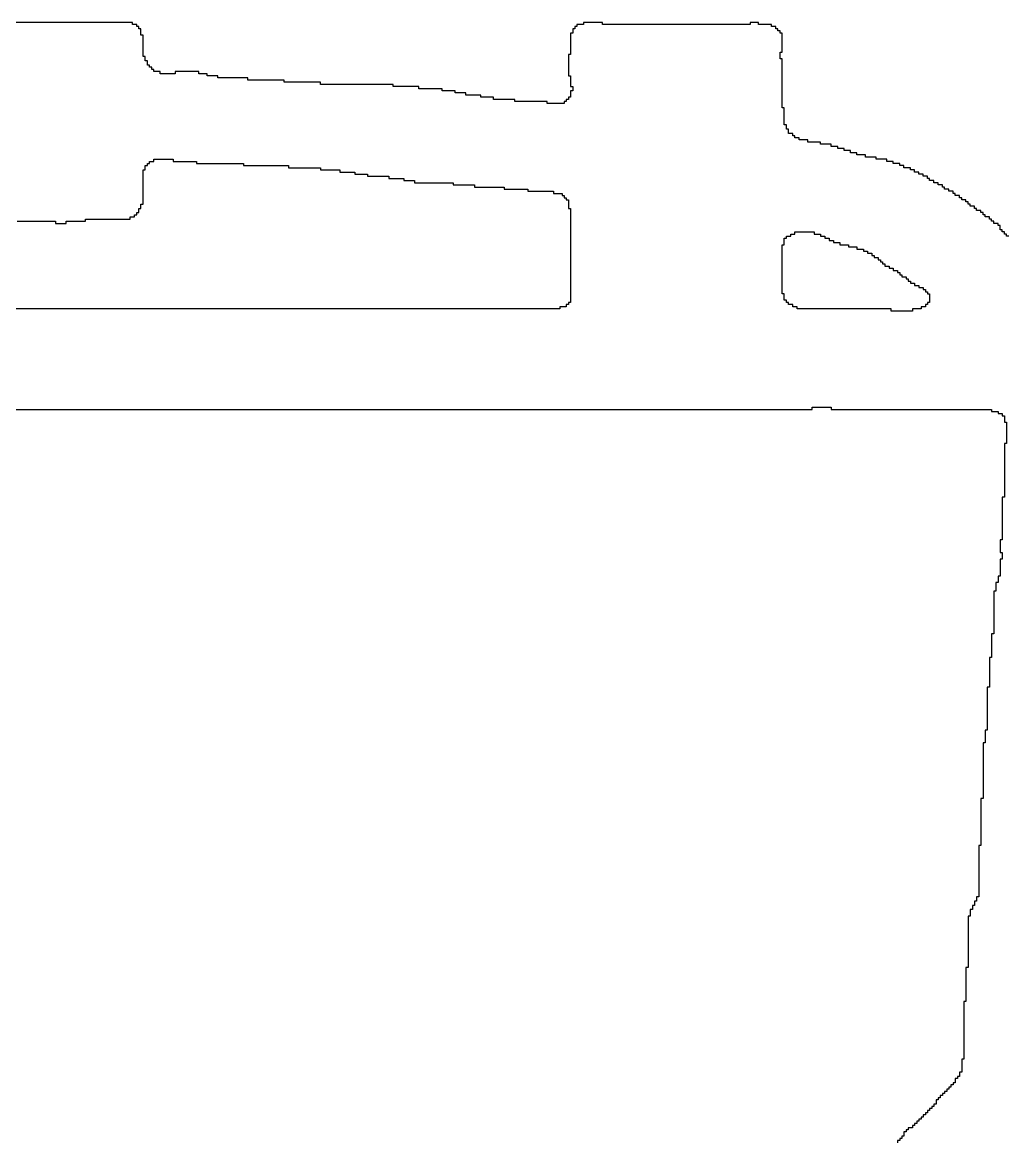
# Model space of a CAD drawing. Header units: millimetres. Extents: x 9.6 to 105, y 7.6 to 66.9.
# Drawn here: x 88.574 to 89.204, y 23.505 to 24.221 of the extents above; entities that cross this region are included whole.
import ezdxf

# ---------------------------------------------------------------- set-up
doc = ezdxf.new("R2010")
doc.units = ezdxf.units.MM
doc.layers.add('BottomOverlay', color=54, linetype='Continuous')

msp = doc.modelspace()

# ---------------------------------------------------------------- linework, layer by layer
at = {"layer": 'BottomOverlay'}
for p, q in [((88.64446, 24.22075), (88.19471, 24.22075)), ((88.64446, 24.21939), (88.64446, 24.22075)), ((88.64719, 24.21939), (88.64446, 24.21939)), ((88.64719, 24.21802), (88.64719, 24.21939)), ((88.64856, 24.21802), (88.64719, 24.21802)), ((88.64856, 24.21665), (88.64856, 24.21802)), ((88.92879, 24.21802), (88.92743, 24.21802)), ((88.92743, 24.21802), (88.92743, 24.21665)), ((88.9329, 24.21939), (88.92879, 24.21939)), ((88.92879, 24.21939), (88.92879, 24.21802)), ((88.9452, 24.22075), (88.9329, 24.22075)), ((88.9329, 24.22075), (88.9329, 24.21939)), ((88.9452, 24.21939), (88.9452, 24.22075)), ((89.03952, 24.21939), (88.9452, 24.21939)), ((89.04499, 24.22075), (89.03952, 24.22075)), ((89.03952, 24.22075), (89.03952, 24.21939)), ((89.04499, 24.21939), (89.04499, 24.22075)), ((89.05319, 24.21939), (89.04499, 24.21939)), ((89.05319, 24.21802), (89.05319, 24.21939)), ((89.05593, 24.21802), (89.05319, 24.21802)), ((89.05593, 24.21665), (89.05593, 24.21802)), ((88.64992, 24.21665), (88.64856, 24.21665)), ((88.64992, 24.21528), (88.64992, 24.21665)), ((88.64992, 24.21392), (88.64992, 24.21528)), ((88.64992, 24.21255), (88.64992, 24.21392)), ((88.65129, 24.21255), (88.64992, 24.21255)), ((88.65129, 24.21118), (88.65129, 24.21255)), ((88.65129, 24.20981), (88.65129, 24.21118)), ((88.92606, 24.21392), (88.92469, 24.21392)), ((88.92469, 24.21392), (88.92469, 24.21255)), ((88.92469, 24.21255), (88.92469, 24.21118)), ((88.92469, 24.21118), (88.92469, 24.20981)), ((88.92743, 24.21665), (88.92606, 24.21665)), ((88.92606, 24.21665), (88.92606, 24.21528)), ((88.92606, 24.21528), (88.92606, 24.21392)), ((89.05729, 24.21665), (89.05593, 24.21665)), ((89.05729, 24.21528), (89.05729, 24.21665)), ((89.05866, 24.21528), (89.05729, 24.21528)), ((89.05866, 24.21392), (89.05866, 24.21528)), ((89.06003, 24.21392), (89.05866, 24.21392)), ((89.06003, 24.21255), (89.06003, 24.21392)), ((89.06003, 24.21118), (89.06003, 24.21255)), ((89.06003, 24.20981), (89.06003, 24.21118)), ((88.65129, 24.20845), (88.65129, 24.20981)), ((88.65129, 24.20708), (88.65129, 24.20845)), ((88.65129, 24.20571), (88.65129, 24.20708)), ((88.65129, 24.20435), (88.65129, 24.20571)), ((88.65129, 24.20298), (88.65129, 24.20435)), ((88.65129, 24.20161), (88.65129, 24.20298)), ((88.92469, 24.20981), (88.92469, 24.20845)), ((88.92469, 24.20845), (88.92469, 24.20708)), ((88.92469, 24.20708), (88.92469, 24.20571)), ((88.92469, 24.20571), (88.92469, 24.20435)), ((88.92469, 24.20435), (88.92469, 24.20298)), ((88.92469, 24.20298), (88.92469, 24.20161)), ((89.06003, 24.20845), (89.06003, 24.20981)), ((89.06003, 24.20708), (89.06003, 24.20845)), ((89.06003, 24.20571), (89.06003, 24.20708)), ((89.06003, 24.20435), (89.06003, 24.20571)), ((89.06003, 24.20298), (89.06003, 24.20435)), ((89.06003, 24.20161), (89.06003, 24.20298)), ((88.65129, 24.20025), (88.65129, 24.20161)), ((88.65129, 24.19888), (88.65129, 24.20025)), ((88.65266, 24.19888), (88.65129, 24.19888)), ((88.65266, 24.19751), (88.65266, 24.19888)), ((88.65266, 24.19615), (88.65266, 24.19751)), ((88.65402, 24.19615), (88.65266, 24.19615)), ((88.65402, 24.19478), (88.65402, 24.19615)), ((88.92469, 24.20025), (88.92333, 24.20025)), ((88.92333, 24.20025), (88.92333, 24.19888)), ((88.92333, 24.19888), (88.92333, 24.19751)), ((88.92333, 24.19751), (88.92333, 24.19615)), ((88.92333, 24.19615), (88.92333, 24.19478)), ((88.92469, 24.20161), (88.92469, 24.20025)), ((89.05866, 24.20025), (89.05866, 24.20161)), ((89.05866, 24.20161), (89.06003, 24.20161)), ((89.05866, 24.19888), (89.05866, 24.20025)), ((89.05866, 24.19751), (89.05866, 24.19888)), ((89.06003, 24.19751), (89.05866, 24.19751)), ((89.06003, 24.19615), (89.06003, 24.19751)), ((89.06003, 24.19478), (89.06003, 24.19615)), ((88.65402, 24.19341), (88.65402, 24.19478)), ((88.65539, 24.19341), (88.65402, 24.19341)), ((88.65539, 24.19204), (88.65539, 24.19341)), ((88.65676, 24.19204), (88.65539, 24.19204)), ((88.65676, 24.19068), (88.65676, 24.19204)), ((88.65813, 24.19068), (88.65676, 24.19068)), ((88.65813, 24.18931), (88.65813, 24.19068)), ((88.66223, 24.18931), (88.65813, 24.18931)), ((88.66223, 24.18794), (88.66223, 24.18931)), ((88.68683, 24.18931), (88.6718, 24.18931)), ((88.6718, 24.18931), (88.6718, 24.18794)), ((88.68683, 24.18794), (88.68683, 24.18931)), ((88.92333, 24.19478), (88.92333, 24.19341)), ((88.92333, 24.19341), (88.92333, 24.19204)), ((88.92333, 24.19204), (88.92333, 24.19068)), ((88.92333, 24.19068), (88.92333, 24.18931)), ((88.92333, 24.18931), (88.92333, 24.18794)), ((89.06003, 24.19341), (89.06003, 24.19478)), ((89.06003, 24.19204), (89.06003, 24.19341)), ((89.06003, 24.19068), (89.06003, 24.19204)), ((89.06003, 24.18931), (89.06003, 24.19068)), ((89.06003, 24.18794), (89.06003, 24.18931)), ((88.6718, 24.18794), (88.66223, 24.18794)), ((88.6923, 24.18794), (88.68683, 24.18794)), ((88.6923, 24.18658), (88.6923, 24.18794)), ((88.69914, 24.18658), (88.6923, 24.18658)), ((88.69914, 24.18521), (88.69914, 24.18658)), ((88.71827, 24.18521), (88.69914, 24.18521)), ((88.71827, 24.18384), (88.71827, 24.18521)), ((88.74151, 24.18384), (88.71827, 24.18384)), ((88.74151, 24.18248), (88.74151, 24.18384)), ((88.76475, 24.18248), (88.74151, 24.18248)), ((88.76475, 24.18111), (88.76475, 24.18248)), ((88.92333, 24.18794), (88.92333, 24.18658)), ((88.92333, 24.18658), (88.92469, 24.18658)), ((88.92469, 24.18658), (88.92469, 24.18521)), ((88.92469, 24.18521), (88.92469, 24.18384)), ((88.92469, 24.18384), (88.92469, 24.18248)), ((88.92469, 24.18248), (88.92469, 24.18111)), ((89.06003, 24.18658), (89.06003, 24.18794)), ((89.06003, 24.18521), (89.06003, 24.18658)), ((89.06003, 24.18384), (89.06003, 24.18521)), ((89.06003, 24.18248), (89.06003, 24.18384)), ((89.06003, 24.18111), (89.06003, 24.18248)), ((88.81123, 24.18111), (88.76475, 24.18111)), ((88.81123, 24.17974), (88.81123, 24.18111)), ((88.82764, 24.17974), (88.81123, 24.17974)), ((88.82764, 24.17837), (88.82764, 24.17974)), ((88.84267, 24.17837), (88.82764, 24.17837)), ((88.84267, 24.17701), (88.84267, 24.17837)), ((88.85087, 24.17701), (88.84267, 24.17701)), ((88.85087, 24.17564), (88.85087, 24.17701)), ((88.85771, 24.17564), (88.85087, 24.17564)), ((88.85771, 24.17427), (88.85771, 24.17564)), ((88.86728, 24.17427), (88.85771, 24.17427)), ((88.86728, 24.17291), (88.86728, 24.17427)), ((88.92469, 24.18111), (88.92469, 24.17974)), ((88.92469, 24.17974), (88.92606, 24.17974)), ((88.92606, 24.17701), (88.92469, 24.17701)), ((88.92469, 24.17701), (88.92469, 24.17564)), ((88.92469, 24.17564), (88.92469, 24.17427)), ((88.92469, 24.17427), (88.92469, 24.17291)), ((88.92606, 24.17974), (88.92606, 24.17837)), ((88.92606, 24.17837), (88.92606, 24.17701)), ((89.06003, 24.17974), (89.06003, 24.18111)), ((89.06003, 24.17837), (89.06003, 24.17974)), ((89.06003, 24.17701), (89.06003, 24.17837)), ((89.06003, 24.17564), (89.06003, 24.17701)), ((89.06003, 24.17427), (89.06003, 24.17564)), ((89.06003, 24.17291), (89.06003, 24.17427)), ((88.87548, 24.17291), (88.86728, 24.17291)), ((88.87548, 24.17154), (88.87548, 24.17291)), ((88.88915, 24.17154), (88.87548, 24.17154)), ((88.88915, 24.17017), (88.88915, 24.17154)), ((88.90966, 24.17017), (88.88915, 24.17017)), ((88.90966, 24.16881), (88.90966, 24.17017)), ((88.92059, 24.16881), (88.90966, 24.16881)), ((88.92196, 24.17017), (88.92059, 24.17017)), ((88.92059, 24.17017), (88.92059, 24.16881)), ((88.92333, 24.17154), (88.92196, 24.17154)), ((88.92196, 24.17154), (88.92196, 24.17017)), ((88.92469, 24.17291), (88.92333, 24.17291)), ((88.92333, 24.17291), (88.92333, 24.17154)), ((89.06003, 24.17154), (89.06003, 24.17291)), ((89.06003, 24.17017), (89.06003, 24.17154)), ((89.06003, 24.16881), (89.06003, 24.17017)), ((89.06003, 24.16744), (89.06003, 24.16881)), ((89.06003, 24.16607), (89.06003, 24.16744)), ((89.06139, 24.16607), (89.06003, 24.16607)), ((89.06139, 24.1647), (89.06139, 24.16607)), ((89.06139, 24.16334), (89.06139, 24.1647)), ((89.06139, 24.16197), (89.06139, 24.16334)), ((89.06139, 24.1606), (89.06139, 24.16197)), ((89.06139, 24.15924), (89.06139, 24.1606)), ((89.06139, 24.15787), (89.06139, 24.15924)), ((89.06139, 24.1565), (89.06139, 24.15787)), ((89.06139, 24.15514), (89.06139, 24.1565)), ((89.06276, 24.15514), (89.06139, 24.15514)), ((89.06276, 24.15377), (89.06276, 24.15514)), ((89.06276, 24.1524), (89.06276, 24.15377)), ((89.06413, 24.1524), (89.06276, 24.1524)), ((89.06413, 24.15103), (89.06413, 24.1524)), ((89.06413, 24.14967), (89.06413, 24.15103)), ((89.06686, 24.14967), (89.06413, 24.14967)), ((89.06686, 24.1483), (89.06686, 24.14967)), ((89.06823, 24.1483), (89.06686, 24.1483)), ((89.06823, 24.14693), (89.06823, 24.1483)), ((89.07096, 24.14693), (89.06823, 24.14693)), ((89.07096, 24.14557), (89.07096, 24.14693)), ((89.07643, 24.14557), (89.07096, 24.14557)), ((89.07643, 24.1442), (89.07643, 24.14557)), ((89.08464, 24.1442), (89.07643, 24.1442)), ((89.08464, 24.14283), (89.08464, 24.1442)), ((89.09147, 24.14283), (89.08464, 24.14283)), ((89.09147, 24.14147), (89.09147, 24.14283)), ((89.09557, 24.14147), (89.09147, 24.14147)), ((89.09557, 24.1401), (89.09557, 24.14147)), ((89.09967, 24.1401), (89.09557, 24.1401)), ((89.09967, 24.13873), (89.09967, 24.1401)), ((89.10377, 24.13873), (89.09967, 24.13873)), ((89.10377, 24.13736), (89.10377, 24.13873)), ((88.65539, 24.13053), (88.65539, 24.13189)), ((88.65539, 24.13189), (88.65813, 24.13189)), ((88.65813, 24.13189), (88.65813, 24.13326)), ((88.65813, 24.13326), (88.67043, 24.13326)), ((88.67043, 24.13326), (88.67043, 24.13189)), ((88.67043, 24.13189), (88.68547, 24.13189)), ((88.68547, 24.13189), (88.68547, 24.13053)), ((89.10787, 24.13736), (89.10377, 24.13736)), ((89.10787, 24.136), (89.10787, 24.13736)), ((89.11334, 24.136), (89.10787, 24.136)), ((89.11334, 24.13463), (89.11334, 24.136)), ((89.12018, 24.13463), (89.11334, 24.13463)), ((89.12018, 24.13326), (89.12018, 24.13463)), ((89.12701, 24.13326), (89.12018, 24.13326)), ((89.12701, 24.13189), (89.12701, 24.13326)), ((89.13111, 24.13189), (89.12701, 24.13189)), ((89.13111, 24.13053), (89.13111, 24.13189)), ((88.65129, 24.12506), (88.65129, 24.12643)), ((88.65129, 24.12643), (88.65266, 24.12643)), ((88.65129, 24.12369), (88.65129, 24.12506)), ((88.65266, 24.1278), (88.65266, 24.12916)), ((88.65266, 24.12916), (88.65402, 24.12916)), ((88.65266, 24.12643), (88.65266, 24.1278)), ((88.65402, 24.12916), (88.65402, 24.13053)), ((88.65402, 24.13053), (88.65539, 24.13053)), ((88.68547, 24.13053), (88.71554, 24.13053)), ((88.71554, 24.13053), (88.71554, 24.12916)), ((88.71554, 24.12916), (88.74425, 24.12916)), ((88.74425, 24.12916), (88.74425, 24.1278)), ((88.74425, 24.1278), (88.76475, 24.1278)), ((88.76475, 24.1278), (88.76475, 24.12643)), ((88.76475, 24.12643), (88.77706, 24.12643)), ((88.77706, 24.12643), (88.77706, 24.12506)), ((88.77706, 24.12506), (88.78662, 24.12506)), ((88.78662, 24.12506), (88.78662, 24.12369)), ((89.13521, 24.13053), (89.13111, 24.13053)), ((89.13521, 24.12916), (89.13521, 24.13053)), ((89.13795, 24.12916), (89.13521, 24.12916)), ((89.13795, 24.1278), (89.13795, 24.12916)), ((89.14205, 24.1278), (89.13795, 24.1278)), ((89.14205, 24.12643), (89.14205, 24.1278)), ((89.14478, 24.12643), (89.14205, 24.12643)), ((89.14478, 24.12506), (89.14478, 24.12643)), ((89.14752, 24.12506), (89.14478, 24.12506)), ((89.14752, 24.12369), (89.14752, 24.12506)), ((88.65129, 24.12233), (88.65129, 24.12369)), ((88.65129, 24.12096), (88.65129, 24.12233)), ((88.65129, 24.11959), (88.65129, 24.12096)), ((88.65129, 24.11822), (88.65129, 24.11959)), ((88.65129, 24.11686), (88.65129, 24.11822)), ((88.65129, 24.11549), (88.65129, 24.11686)), ((88.78662, 24.12369), (88.79483, 24.12369)), ((88.79483, 24.12369), (88.79483, 24.12233)), ((88.79483, 24.12233), (88.8085, 24.12233)), ((88.8085, 24.12233), (88.8085, 24.12096)), ((88.8085, 24.12096), (88.81807, 24.12096)), ((88.81807, 24.12096), (88.81807, 24.11959)), ((88.81807, 24.11959), (88.8249, 24.11959)), ((88.8249, 24.11959), (88.8249, 24.11822)), ((88.8249, 24.11822), (88.84951, 24.11822)), ((88.84951, 24.11822), (88.84951, 24.11686)), ((88.84951, 24.11686), (88.86318, 24.11686)), ((88.86318, 24.11686), (88.86318, 24.11549)), ((89.15025, 24.12369), (89.14752, 24.12369)), ((89.15025, 24.12233), (89.15025, 24.12369)), ((89.15298, 24.12233), (89.15025, 24.12233)), ((89.15298, 24.12096), (89.15298, 24.12233)), ((89.15435, 24.12096), (89.15298, 24.12096)), ((89.15435, 24.11959), (89.15435, 24.12096)), ((89.15709, 24.11959), (89.15435, 24.11959)), ((89.15709, 24.11822), (89.15709, 24.11959)), ((89.15982, 24.11822), (89.15709, 24.11822)), ((89.15982, 24.11686), (89.15982, 24.11822)), ((89.16255, 24.11686), (89.15982, 24.11686)), ((89.16255, 24.11549), (89.16255, 24.11686)), ((88.65129, 24.11413), (88.65129, 24.11549)), ((88.65129, 24.11276), (88.65129, 24.11413)), ((88.65129, 24.11139), (88.65129, 24.11276)), ((88.65129, 24.11002), (88.65129, 24.11139)), ((88.65129, 24.10866), (88.65129, 24.11002)), ((88.86318, 24.11549), (88.88232, 24.11549)), ((88.88232, 24.11549), (88.88232, 24.11413)), ((88.88232, 24.11413), (88.89735, 24.11413)), ((88.89735, 24.11413), (88.89735, 24.11276)), ((88.89735, 24.11276), (88.91376, 24.11276)), ((88.91376, 24.11276), (88.91376, 24.11139)), ((88.91376, 24.11139), (88.91923, 24.11139)), ((88.91923, 24.11139), (88.91923, 24.11002)), ((88.91923, 24.11002), (88.92059, 24.11002)), ((88.92059, 24.11002), (88.92059, 24.10866)), ((89.16392, 24.11549), (89.16255, 24.11549)), ((89.16392, 24.11413), (89.16392, 24.11549)), ((89.16665, 24.11413), (89.16392, 24.11413)), ((89.16665, 24.11276), (89.16665, 24.11413)), ((89.16939, 24.11276), (89.16665, 24.11276)), ((89.16939, 24.11139), (89.16939, 24.11276)), ((89.17076, 24.11139), (89.16939, 24.11139)), ((89.17076, 24.11002), (89.17076, 24.11139)), ((89.17349, 24.11002), (89.17076, 24.11002)), ((89.17349, 24.10866), (89.17349, 24.11002)), ((88.64992, 24.10319), (88.64992, 24.10455)), ((88.64992, 24.10455), (88.65129, 24.10455)), ((88.64992, 24.10182), (88.64992, 24.10319)), ((88.65129, 24.10729), (88.65129, 24.10866)), ((88.65129, 24.10592), (88.65129, 24.10729)), ((88.65129, 24.10455), (88.65129, 24.10592)), ((88.92059, 24.10866), (88.92196, 24.10866)), ((88.92196, 24.10866), (88.92196, 24.10729)), ((88.92196, 24.10729), (88.92333, 24.10729)), ((88.92333, 24.10729), (88.92333, 24.10592)), ((88.92333, 24.10592), (88.92333, 24.10455)), ((88.92333, 24.10455), (88.92333, 24.10319)), ((88.92333, 24.10319), (88.92333, 24.10182)), ((89.17486, 24.10866), (89.17349, 24.10866)), ((89.17486, 24.10729), (89.17486, 24.10866)), ((89.17759, 24.10729), (89.17486, 24.10729)), ((89.17759, 24.10592), (89.17759, 24.10729)), ((89.17896, 24.10592), (89.17759, 24.10592)), ((89.17896, 24.10455), (89.17896, 24.10592)), ((89.18032, 24.10455), (89.17896, 24.10455)), ((89.18032, 24.10319), (89.18032, 24.10455)), ((89.18306, 24.10319), (89.18032, 24.10319)), ((89.18306, 24.10182), (89.18306, 24.10319)), ((88.64309, 24.09499), (88.64309, 24.09635)), ((88.64309, 24.09635), (88.64582, 24.09635)), ((88.64582, 24.09635), (88.64582, 24.09772)), ((88.64582, 24.09772), (88.64719, 24.09772)), ((88.64719, 24.09772), (88.64719, 24.09909)), ((88.64719, 24.09909), (88.64856, 24.09909)), ((88.64856, 24.10045), (88.64856, 24.10182)), ((88.64856, 24.10182), (88.64992, 24.10182)), ((88.64856, 24.09909), (88.64856, 24.10045)), ((88.92333, 24.10182), (88.92469, 24.10182)), ((88.92469, 24.10182), (88.92469, 24.10045)), ((88.92469, 24.10045), (88.92469, 24.09909)), ((88.92469, 24.09909), (88.92469, 24.09772)), ((88.92469, 24.09772), (88.92469, 24.09635)), ((88.92469, 24.09635), (88.92469, 24.09499)), ((89.18443, 24.10182), (89.18306, 24.10182)), ((89.18443, 24.10045), (89.18443, 24.10182)), ((89.18716, 24.10045), (89.18443, 24.10045)), ((89.18716, 24.09909), (89.18716, 24.10045)), ((89.18853, 24.09909), (89.18716, 24.09909)), ((89.18853, 24.09772), (89.18853, 24.09909)), ((89.1899, 24.09772), (89.18853, 24.09772)), ((89.1899, 24.09635), (89.1899, 24.09772)), ((89.19263, 24.09635), (89.1899, 24.09635)), ((89.19263, 24.09499), (89.19263, 24.09635)), ((88.57064, 24.09362), (88.59524, 24.09362)), ((88.59524, 24.09362), (88.59524, 24.09225)), ((88.59524, 24.09225), (88.60208, 24.09225)), ((88.60208, 24.09225), (88.60208, 24.09362)), ((88.60208, 24.09362), (88.61438, 24.09362)), ((88.61438, 24.09362), (88.61438, 24.09499)), ((88.61438, 24.09499), (88.64309, 24.09499)), ((88.92469, 24.09499), (88.92469, 24.09362)), ((88.92469, 24.09362), (88.92469, 24.09225)), ((88.92469, 24.09225), (88.92469, 24.09089)), ((88.92469, 24.09089), (88.92469, 24.08952)), ((88.92469, 24.08952), (88.92469, 24.08815)), ((89.19399, 24.09499), (89.19263, 24.09499)), ((89.19399, 24.09362), (89.19399, 24.09499)), ((89.19536, 24.09362), (89.19399, 24.09362)), ((89.19536, 24.09225), (89.19536, 24.09362)), ((89.1981, 24.09225), (89.19536, 24.09225)), ((89.1981, 24.09089), (89.1981, 24.09225)), ((89.19946, 24.09089), (89.1981, 24.09089)), ((89.19946, 24.08952), (89.19946, 24.09089)), ((89.19946, 24.08815), (89.19946, 24.08952)), ((88.92469, 24.08815), (88.92469, 24.08678)), ((88.92469, 24.08678), (88.92469, 24.08542)), ((88.92469, 24.08542), (88.92469, 24.08405)), ((88.92469, 24.08405), (88.92469, 24.08268)), ((88.92469, 24.08268), (88.92469, 24.08132)), ((88.92469, 24.08132), (88.92469, 24.07995)), ((89.06139, 24.08132), (89.06139, 24.08268)), ((89.06139, 24.08268), (89.06276, 24.08268)), ((89.06139, 24.07995), (89.06139, 24.08132)), ((89.06276, 24.08268), (89.06276, 24.08405)), ((89.06276, 24.08405), (89.0655, 24.08405)), ((89.0655, 24.08405), (89.0655, 24.08542)), ((89.0655, 24.08542), (89.06823, 24.08542)), ((89.06823, 24.08542), (89.06823, 24.08678)), ((89.06823, 24.08678), (89.08053, 24.08678)), ((89.08053, 24.08678), (89.08053, 24.08542)), ((89.08053, 24.08542), (89.08464, 24.08542)), ((89.08464, 24.08542), (89.08464, 24.08405)), ((89.08464, 24.08405), (89.08737, 24.08405)), ((89.08737, 24.08405), (89.08737, 24.08268)), ((89.08737, 24.08268), (89.0901, 24.08268)), ((89.0901, 24.08268), (89.0901, 24.08132)), ((89.0901, 24.08132), (89.09284, 24.08132)), ((89.09284, 24.08132), (89.09284, 24.07995)), ((89.20083, 24.08815), (89.19946, 24.08815)), ((89.20083, 24.08678), (89.20083, 24.08815)), ((89.2022, 24.08678), (89.20083, 24.08678)), ((89.2022, 24.08542), (89.2022, 24.08678)), ((89.20356, 24.08542), (89.2022, 24.08542)), ((89.20356, 24.08405), (89.20356, 24.08542)), ((89.20493, 24.08405), (89.20356, 24.08405)), ((88.92469, 24.07995), (88.92469, 24.07858)), ((88.92469, 24.07858), (88.92469, 24.07722)), ((88.92469, 24.07722), (88.92469, 24.07585)), ((88.92469, 24.07585), (88.92469, 24.07448)), ((88.92469, 24.07448), (88.92469, 24.07311)), ((89.06003, 24.07722), (89.06003, 24.07858)), ((89.06003, 24.07858), (89.06139, 24.07858)), ((89.06003, 24.07585), (89.06003, 24.07722)), ((89.06003, 24.07448), (89.06003, 24.07585)), ((89.06003, 24.07311), (89.06003, 24.07448)), ((89.06139, 24.07858), (89.06139, 24.07995)), ((89.09284, 24.07995), (89.09694, 24.07995)), ((89.09694, 24.07995), (89.09694, 24.07858)), ((89.09694, 24.07858), (89.1024, 24.07858)), ((89.1024, 24.07858), (89.1024, 24.07722)), ((89.1024, 24.07722), (89.10787, 24.07722)), ((89.10787, 24.07722), (89.10787, 24.07585)), ((89.10787, 24.07585), (89.11197, 24.07585)), ((89.11197, 24.07585), (89.11197, 24.07448)), ((89.11197, 24.07448), (89.11471, 24.07448)), ((89.11471, 24.07448), (89.11471, 24.07311)), ((88.92469, 24.07311), (88.92469, 24.07175)), ((88.92469, 24.07175), (88.92469, 24.07038)), ((88.92469, 24.07038), (88.92469, 24.06901)), ((88.92469, 24.06901), (88.92469, 24.06765)), ((88.92469, 24.06765), (88.92469, 24.06628)), ((89.06003, 24.07175), (89.06003, 24.07311)), ((89.06003, 24.07038), (89.06003, 24.07175)), ((89.06003, 24.06901), (89.06003, 24.07038)), ((89.06003, 24.06765), (89.06003, 24.06901)), ((89.06003, 24.06628), (89.06003, 24.06765)), ((89.11471, 24.07311), (89.11744, 24.07311)), ((89.11744, 24.07311), (89.11744, 24.07175)), ((89.11744, 24.07175), (89.11881, 24.07175)), ((89.11881, 24.07175), (89.11881, 24.07038)), ((89.11881, 24.07038), (89.12154, 24.07038)), ((89.12154, 24.07038), (89.12154, 24.06901)), ((89.12154, 24.06901), (89.12291, 24.06901)), ((89.12291, 24.06901), (89.12291, 24.06765)), ((89.12291, 24.06765), (89.12428, 24.06765)), ((89.12428, 24.06765), (89.12428, 24.06628)), ((88.92469, 24.06628), (88.92469, 24.06491)), ((88.92469, 24.06491), (88.92469, 24.06355)), ((88.92469, 24.06355), (88.92469, 24.06218)), ((88.92469, 24.06218), (88.92469, 24.06081)), ((88.92469, 24.06081), (88.92469, 24.05944)), ((89.06003, 24.06491), (89.06003, 24.06628)), ((89.06003, 24.06355), (89.06003, 24.06491)), ((89.06003, 24.06218), (89.06003, 24.06355)), ((89.06003, 24.06081), (89.06003, 24.06218)), ((89.06003, 24.05944), (89.06003, 24.06081)), ((89.12428, 24.06628), (89.12564, 24.06628)), ((89.12564, 24.06628), (89.12564, 24.06491)), ((89.12564, 24.06491), (89.12838, 24.06491)), ((89.12838, 24.06491), (89.12838, 24.06355)), ((89.12838, 24.06355), (89.13111, 24.06355)), ((89.13111, 24.06355), (89.13111, 24.06218)), ((89.13111, 24.06218), (89.13385, 24.06218)), ((89.13385, 24.06218), (89.13385, 24.06081)), ((89.13385, 24.06081), (89.13521, 24.06081)), ((89.13521, 24.06081), (89.13521, 24.05944)), ((88.92469, 24.05944), (88.92469, 24.05808)), ((88.92469, 24.05808), (88.92469, 24.05671)), ((88.92469, 24.05671), (88.92469, 24.05534)), ((88.92469, 24.05534), (88.92469, 24.05398)), ((88.92469, 24.05398), (88.92469, 24.05261)), ((88.92469, 24.05261), (88.92469, 24.05124)), ((89.06003, 24.05808), (89.06003, 24.05944)), ((89.06003, 24.05671), (89.06003, 24.05808)), ((89.06003, 24.05534), (89.06003, 24.05671)), ((89.06003, 24.05398), (89.06003, 24.05534)), ((89.06003, 24.05261), (89.06003, 24.05398)), ((89.06003, 24.05124), (89.06003, 24.05261)), ((89.13521, 24.05944), (89.13658, 24.05944)), ((89.13658, 24.05944), (89.13658, 24.05808)), ((89.13658, 24.05808), (89.13931, 24.05808)), ((89.13931, 24.05808), (89.13931, 24.05671)), ((89.13931, 24.05671), (89.14068, 24.05671)), ((89.14068, 24.05671), (89.14068, 24.05534)), ((89.14068, 24.05534), (89.14205, 24.05534)), ((89.14205, 24.05534), (89.14205, 24.05398)), ((89.14205, 24.05398), (89.14478, 24.05398)), ((89.14478, 24.05398), (89.14478, 24.05261)), ((89.14478, 24.05261), (89.14752, 24.05261)), ((89.14752, 24.05261), (89.14752, 24.05124)), ((88.92469, 24.05124), (88.92469, 24.04988)), ((88.92469, 24.04988), (88.92469, 24.04851)), ((88.92469, 24.04851), (88.92469, 24.04714)), ((88.92469, 24.04714), (88.92469, 24.04577)), ((88.92469, 24.04577), (88.92469, 24.04441)), ((89.06003, 24.04988), (89.06003, 24.05124)), ((89.06003, 24.04851), (89.06003, 24.04988)), ((89.06003, 24.04714), (89.06003, 24.04851)), ((89.06139, 24.04714), (89.06003, 24.04714)), ((89.06139, 24.04577), (89.06139, 24.04714)), ((89.06139, 24.04441), (89.06139, 24.04577)), ((89.14752, 24.05124), (89.15025, 24.05124)), ((89.15025, 24.05124), (89.15025, 24.04988)), ((89.15025, 24.04988), (89.15162, 24.04988)), ((89.15162, 24.04988), (89.15162, 24.04851)), ((89.15162, 24.04851), (89.15298, 24.04851)), ((89.15298, 24.04851), (89.15298, 24.04714)), ((89.15298, 24.04714), (89.15435, 24.04714)), ((89.15435, 24.04714), (89.15435, 24.04577)), ((89.15435, 24.04577), (89.15435, 24.04441)), ((88.92196, 24.03894), (88.91786, 24.03894)), ((88.91786, 24.03894), (88.91786, 24.03757)), ((88.92333, 24.0403), (88.92196, 24.0403)), ((88.92196, 24.0403), (88.92196, 24.03894)), ((88.92469, 24.04167), (88.92333, 24.04167)), ((88.92333, 24.04167), (88.92333, 24.0403)), ((88.92469, 24.04441), (88.92469, 24.04304)), ((88.92469, 24.04304), (88.92469, 24.04167)), ((89.06139, 24.04304), (89.06139, 24.04441)), ((89.06276, 24.04304), (89.06139, 24.04304)), ((89.06276, 24.04167), (89.06276, 24.04304)), ((89.06413, 24.04167), (89.06276, 24.04167)), ((89.06413, 24.0403), (89.06413, 24.04167)), ((89.06686, 24.0403), (89.06413, 24.0403)), ((89.06686, 24.03894), (89.06686, 24.0403)), ((89.0696, 24.03894), (89.06686, 24.03894)), ((89.0696, 24.03757), (89.0696, 24.03894)), ((89.15162, 24.03894), (89.14888, 24.03894)), ((89.14888, 24.03894), (89.14888, 24.03757)), ((89.15298, 24.0403), (89.15162, 24.0403)), ((89.15162, 24.0403), (89.15162, 24.03894)), ((89.15435, 24.04167), (89.15298, 24.04167)), ((89.15298, 24.04167), (89.15298, 24.0403)), ((89.15435, 24.04441), (89.15435, 24.04304)), ((89.15435, 24.04304), (89.15435, 24.04167)), ((88.91786, 24.03757), (87.84065, 24.03757)), ((89.12975, 24.03757), (89.0696, 24.03757)), ((89.12975, 24.03621), (89.12975, 24.03757)), ((89.14342, 24.03621), (89.12975, 24.03621)), ((89.14888, 24.03757), (89.14342, 24.03757)), ((89.14342, 24.03757), (89.14342, 24.03621)), ((89.07917, 23.97332), (89.07917, 23.97469)), ((89.07917, 23.97469), (89.09147, 23.97469)), ((89.09147, 23.97469), (89.09147, 23.97332)), ((87.78597, 23.97332), (89.07917, 23.97332)), ((89.09147, 23.97332), (89.19399, 23.97332)), ((89.19399, 23.97332), (89.19399, 23.97196)), ((89.19399, 23.97196), (89.1981, 23.97196)), ((89.1981, 23.97196), (89.1981, 23.97059)), ((89.1981, 23.97059), (89.20083, 23.97059)), ((89.20083, 23.97059), (89.20083, 23.96922)), ((89.20083, 23.96922), (89.2022, 23.96922)), ((89.2022, 23.96922), (89.2022, 23.96785)), ((89.2022, 23.96785), (89.2022, 23.96649)), ((89.2022, 23.96649), (89.2022, 23.96512)), ((89.2022, 23.96512), (89.20356, 23.96512)), ((89.20356, 23.96512), (89.20356, 23.96375)), ((89.20356, 23.96375), (89.20356, 23.96239)), ((89.20356, 23.96239), (89.20356, 23.96102)), ((89.20356, 23.96102), (89.20356, 23.95965)), ((89.20356, 23.95965), (89.20356, 23.95829)), ((89.20356, 23.95829), (89.20356, 23.95692)), ((89.20356, 23.95692), (89.20356, 23.95555)), ((89.20356, 23.95555), (89.20356, 23.95418)), ((89.20356, 23.95418), (89.20356, 23.95282)), ((89.20356, 23.95282), (89.20356, 23.95145)), ((89.20356, 23.95145), (89.2022, 23.95145)), ((89.2022, 23.95145), (89.2022, 23.95008)), ((89.2022, 23.95008), (89.2022, 23.94872)), ((89.2022, 23.94872), (89.2022, 23.94735)), ((89.2022, 23.94735), (89.2022, 23.94598)), ((89.2022, 23.94598), (89.2022, 23.94462)), ((89.2022, 23.94462), (89.2022, 23.94325)), ((89.2022, 23.94325), (89.2022, 23.94188)), ((89.2022, 23.94188), (89.2022, 23.94051)), ((89.2022, 23.94051), (89.2022, 23.93915)), ((89.2022, 23.93915), (89.2022, 23.93778)), ((89.2022, 23.93778), (89.2022, 23.93641)), ((89.2022, 23.93641), (89.2022, 23.93504)), ((89.2022, 23.93504), (89.2022, 23.93368)), ((89.2022, 23.93368), (89.2022, 23.93231)), ((89.2022, 23.93231), (89.2022, 23.93095)), ((89.2022, 23.93095), (89.2022, 23.92958)), ((89.2022, 23.92958), (89.2022, 23.92821)), ((89.2022, 23.92821), (89.2022, 23.92684)), ((89.2022, 23.92684), (89.2022, 23.92548)), ((89.2022, 23.92548), (89.2022, 23.92411)), ((89.2022, 23.92411), (89.2022, 23.92274)), ((89.2022, 23.91728), (89.20083, 23.91728)), ((89.20083, 23.91728), (89.20083, 23.91591)), ((89.2022, 23.92274), (89.2022, 23.92137)), ((89.2022, 23.92137), (89.2022, 23.92001)), ((89.2022, 23.92001), (89.2022, 23.91864)), ((89.2022, 23.91864), (89.2022, 23.91728)), ((89.20083, 23.91591), (89.20083, 23.91454)), ((89.20083, 23.91454), (89.20083, 23.91317)), ((89.20083, 23.91317), (89.20083, 23.91181)), ((89.20083, 23.91181), (89.20083, 23.91044)), ((89.20083, 23.91044), (89.20083, 23.90907)), ((89.20083, 23.90907), (89.20083, 23.9077)), ((89.20083, 23.9077), (89.20083, 23.90634)), ((89.20083, 23.90634), (89.20083, 23.90497)), ((89.20083, 23.90497), (89.20083, 23.9036)), ((89.20083, 23.9036), (89.20083, 23.90224)), ((89.20083, 23.90224), (89.20083, 23.90087)), ((89.20083, 23.90087), (89.20083, 23.8995)), ((89.20083, 23.8995), (89.20083, 23.89814)), ((89.20083, 23.89814), (89.20083, 23.89677)), ((89.20083, 23.89677), (89.20083, 23.8954)), ((89.20083, 23.8954), (89.20083, 23.89404)), ((89.20083, 23.88993), (89.19946, 23.88993)), ((89.19946, 23.88993), (89.19946, 23.88857)), ((89.19946, 23.88857), (89.19946, 23.8872)), ((89.20083, 23.89404), (89.20083, 23.89267)), ((89.20083, 23.89267), (89.20083, 23.8913)), ((89.20083, 23.8913), (89.20083, 23.88993)), ((89.19946, 23.8872), (89.19946, 23.88583)), ((89.19946, 23.88583), (89.19946, 23.88447)), ((89.19946, 23.88447), (89.19946, 23.8831)), ((89.19946, 23.8831), (89.19946, 23.88173)), ((89.19946, 23.88173), (89.20083, 23.88173)), ((89.20083, 23.88173), (89.20083, 23.88037)), ((89.20083, 23.87763), (89.19946, 23.87763)), ((89.19946, 23.87763), (89.19946, 23.87626)), ((89.19946, 23.87626), (89.19946, 23.8749)), ((89.19946, 23.8749), (89.19946, 23.87353)), ((89.19946, 23.87353), (89.19946, 23.87216)), ((89.20083, 23.88037), (89.20083, 23.879)), ((89.20083, 23.879), (89.20083, 23.87763)), ((89.19946, 23.8667), (89.1981, 23.8667)), ((89.1981, 23.8667), (89.1981, 23.86533)), ((89.19946, 23.87216), (89.19946, 23.8708)), ((89.19946, 23.8708), (89.19946, 23.86943)), ((89.19946, 23.86943), (89.19946, 23.86806)), ((89.19946, 23.86806), (89.19946, 23.8667)), ((89.1981, 23.86259), (89.19673, 23.86259)), ((89.19673, 23.86259), (89.19673, 23.86123)), ((89.19673, 23.86123), (89.19673, 23.85986)), ((89.19673, 23.85986), (89.19673, 23.85849)), ((89.1981, 23.86533), (89.1981, 23.86396)), ((89.1981, 23.86396), (89.1981, 23.86259)), ((89.19673, 23.85713), (89.19536, 23.85713)), ((89.19536, 23.85713), (89.19536, 23.85576)), ((89.19536, 23.85576), (89.19536, 23.85439)), ((89.19536, 23.85439), (89.19536, 23.85303)), ((89.19536, 23.85303), (89.19536, 23.85166)), ((89.19673, 23.85849), (89.19673, 23.85713)), ((89.19536, 23.85166), (89.19536, 23.85029)), ((89.19536, 23.85029), (89.19536, 23.84892)), ((89.19536, 23.84892), (89.19536, 23.84756)), ((89.19536, 23.84756), (89.19536, 23.84619)), ((89.19536, 23.84619), (89.19536, 23.84482)), ((89.19536, 23.84482), (89.19536, 23.84345)), ((89.19536, 23.84345), (89.19536, 23.84209)), ((89.19536, 23.84209), (89.19536, 23.84072)), ((89.19536, 23.84072), (89.19536, 23.83936)), ((89.19536, 23.83936), (89.19536, 23.83799)), ((89.19536, 23.83799), (89.19536, 23.83662)), ((89.19536, 23.83662), (89.19536, 23.83525)), ((89.19536, 23.83525), (89.19536, 23.83389)), ((89.19536, 23.83389), (89.19536, 23.83252)), ((89.19536, 23.83252), (89.19536, 23.83115)), ((89.19536, 23.83115), (89.19536, 23.82978)), ((89.19536, 23.82978), (89.19399, 23.82978)), ((89.19399, 23.82978), (89.19399, 23.82842)), ((89.19399, 23.82842), (89.19399, 23.82705)), ((89.19399, 23.82705), (89.19399, 23.82569)), ((89.19399, 23.82569), (89.19399, 23.82432)), ((89.19399, 23.82432), (89.19399, 23.82295)), ((89.19399, 23.82295), (89.19399, 23.82158)), ((89.19399, 23.82158), (89.19399, 23.82022)), ((89.19399, 23.82022), (89.19399, 23.81885)), ((89.19399, 23.81885), (89.19399, 23.81748)), ((89.19399, 23.81748), (89.19399, 23.81611)), ((89.19399, 23.81475), (89.19263, 23.81475)), ((89.19263, 23.81475), (89.19263, 23.81338)), ((89.19263, 23.81338), (89.19263, 23.81201)), ((89.19263, 23.81201), (89.19263, 23.81065)), ((89.19263, 23.81065), (89.19263, 23.80928)), ((89.19263, 23.80928), (89.19263, 23.80791)), ((89.19399, 23.81611), (89.19399, 23.81475)), ((89.19263, 23.80791), (89.19263, 23.80655)), ((89.19263, 23.80655), (89.19263, 23.80518)), ((89.19263, 23.80518), (89.19263, 23.80381)), ((89.19263, 23.80381), (89.19263, 23.80245)), ((89.19263, 23.80245), (89.19263, 23.80108)), ((89.19263, 23.79561), (89.19126, 23.79561)), ((89.19126, 23.79561), (89.19126, 23.79424)), ((89.19263, 23.80108), (89.19263, 23.79971)), ((89.19263, 23.79971), (89.19263, 23.79834)), ((89.19263, 23.79834), (89.19263, 23.79698)), ((89.19263, 23.79698), (89.19263, 23.79561)), ((89.19126, 23.79424), (89.19126, 23.79288)), ((89.19126, 23.79288), (89.19126, 23.79151)), ((89.19126, 23.79151), (89.19126, 23.79014)), ((89.19126, 23.79014), (89.19126, 23.78878)), ((89.19126, 23.78878), (89.19126, 23.78741)), ((89.19126, 23.78741), (89.19126, 23.78604)), ((89.19126, 23.78604), (89.19126, 23.78467)), ((89.19126, 23.78467), (89.19126, 23.78331)), ((89.19126, 23.78331), (89.19126, 23.78194)), ((89.19126, 23.78194), (89.19126, 23.78057)), ((89.19126, 23.78057), (89.19126, 23.77921)), ((89.19126, 23.77921), (89.19126, 23.77784)), ((89.19126, 23.77784), (89.19126, 23.77647)), ((89.19126, 23.77647), (89.19126, 23.77511)), ((89.19126, 23.77511), (89.19126, 23.77374)), ((89.19126, 23.77374), (89.19126, 23.77237)), ((89.19126, 23.76827), (89.1899, 23.76827)), ((89.1899, 23.76827), (89.1899, 23.7669)), ((89.1899, 23.7669), (89.1899, 23.76554)), ((89.19126, 23.77237), (89.19126, 23.771)), ((89.19126, 23.771), (89.19126, 23.76964)), ((89.19126, 23.76964), (89.19126, 23.76827)), ((89.1899, 23.76007), (89.18853, 23.76007)), ((89.18853, 23.76007), (89.18853, 23.7587)), ((89.1899, 23.76554), (89.1899, 23.76417)), ((89.1899, 23.76417), (89.1899, 23.7628)), ((89.1899, 23.7628), (89.1899, 23.76144)), ((89.1899, 23.76144), (89.1899, 23.76007)), ((89.18853, 23.7587), (89.18853, 23.75733)), ((89.18853, 23.75733), (89.18853, 23.75597)), ((89.18853, 23.75597), (89.18853, 23.7546)), ((89.18853, 23.7546), (89.18853, 23.75323)), ((89.18853, 23.75323), (89.18853, 23.75187)), ((89.18853, 23.75187), (89.18853, 23.7505)), ((89.18853, 23.7505), (89.18853, 23.74913)), ((89.18853, 23.74913), (89.18853, 23.74777)), ((89.18853, 23.74777), (89.18853, 23.7464)), ((89.18853, 23.7464), (89.18853, 23.74503)), ((89.18853, 23.74503), (89.18853, 23.74366)), ((89.18853, 23.74366), (89.18853, 23.7423)), ((89.18853, 23.7423), (89.18853, 23.74093)), ((89.18853, 23.74093), (89.18853, 23.73956)), ((89.18853, 23.73956), (89.18853, 23.73819)), ((89.18853, 23.73819), (89.18853, 23.73683)), ((89.18853, 23.73683), (89.18853, 23.73546)), ((89.18853, 23.73546), (89.18853, 23.7341)), ((89.18853, 23.7341), (89.18853, 23.73273)), ((89.18853, 23.73273), (89.18853, 23.73136)), ((89.18853, 23.73136), (89.18853, 23.72999)), ((89.18853, 23.72452), (89.18716, 23.72452)), ((89.18716, 23.72452), (89.18716, 23.72316)), ((89.18853, 23.72999), (89.18853, 23.72863)), ((89.18853, 23.72863), (89.18853, 23.72726)), ((89.18853, 23.72726), (89.18853, 23.72589)), ((89.18853, 23.72589), (89.18853, 23.72452)), ((89.18716, 23.72316), (89.18716, 23.72179)), ((89.18716, 23.72179), (89.18716, 23.72042)), ((89.18716, 23.72042), (89.18716, 23.71906)), ((89.18716, 23.71906), (89.18716, 23.71769)), ((89.18716, 23.71769), (89.18716, 23.71632)), ((89.18716, 23.71632), (89.18716, 23.71496)), ((89.18716, 23.71496), (89.18716, 23.71359)), ((89.18716, 23.71359), (89.18716, 23.71222)), ((89.18716, 23.71222), (89.18716, 23.71085)), ((89.18716, 23.71085), (89.18716, 23.70949)), ((89.18716, 23.70949), (89.18716, 23.70812)), ((89.18716, 23.70812), (89.18716, 23.70675)), ((89.18716, 23.70675), (89.18716, 23.70539)), ((89.18716, 23.70539), (89.18716, 23.70402)), ((89.18716, 23.70402), (89.18716, 23.70265)), ((89.18716, 23.70265), (89.18716, 23.70129)), ((89.18716, 23.70129), (89.18716, 23.69992)), ((89.18716, 23.69992), (89.18716, 23.69855)), ((89.18716, 23.69855), (89.18716, 23.69719)), ((89.18716, 23.69719), (89.18716, 23.69582)), ((89.18716, 23.69582), (89.18716, 23.69445)), ((89.18716, 23.69445), (89.18579, 23.69445)), ((89.18579, 23.69445), (89.18579, 23.69308)), ((89.18579, 23.69308), (89.18579, 23.69172)), ((89.18579, 23.69172), (89.18579, 23.69035)), ((89.18579, 23.69035), (89.18579, 23.68898)), ((89.18579, 23.68898), (89.18579, 23.68762)), ((89.18579, 23.68762), (89.18579, 23.68625)), ((89.18579, 23.68625), (89.18579, 23.68488)), ((89.18579, 23.68488), (89.18579, 23.68352)), ((89.18579, 23.68352), (89.18579, 23.68215)), ((89.18579, 23.68215), (89.18579, 23.68078)), ((89.18579, 23.68078), (89.18579, 23.67941)), ((89.18579, 23.67941), (89.18579, 23.67805)), ((89.18579, 23.67805), (89.18579, 23.67668)), ((89.18579, 23.67668), (89.18579, 23.67531)), ((89.18579, 23.67531), (89.18579, 23.67395)), ((89.18579, 23.67395), (89.18579, 23.67258)), ((89.18579, 23.67258), (89.18579, 23.67121)), ((89.18579, 23.67121), (89.18579, 23.66985)), ((89.18579, 23.66985), (89.18579, 23.66848)), ((89.18579, 23.66848), (89.18579, 23.66711)), ((89.18579, 23.66711), (89.18579, 23.66574)), ((89.18443, 23.65891), (89.18306, 23.65891)), ((89.18306, 23.65891), (89.18306, 23.65754)), ((89.18579, 23.66164), (89.18443, 23.66164)), ((89.18443, 23.66164), (89.18443, 23.66028)), ((89.18443, 23.66028), (89.18443, 23.65891)), ((89.18579, 23.66574), (89.18579, 23.66438)), ((89.18579, 23.66438), (89.18579, 23.66301)), ((89.18579, 23.66301), (89.18579, 23.66164)), ((89.18169, 23.65344), (89.18032, 23.65344)), ((89.18032, 23.65344), (89.18032, 23.65207)), ((89.18032, 23.65207), (89.18032, 23.65071)), ((89.18306, 23.65618), (89.18169, 23.65618)), ((89.18169, 23.65618), (89.18169, 23.65481)), ((89.18169, 23.65481), (89.18169, 23.65344)), ((89.18306, 23.65754), (89.18306, 23.65618)), ((89.18032, 23.64934), (89.17896, 23.64934)), ((89.17896, 23.64934), (89.17896, 23.64797)), ((89.17896, 23.64797), (89.17896, 23.6466)), ((89.17896, 23.6466), (89.17896, 23.64524)), ((89.17896, 23.64524), (89.17896, 23.64387)), ((89.18032, 23.65071), (89.18032, 23.64934)), ((89.17896, 23.64387), (89.17896, 23.64251)), ((89.17896, 23.64251), (89.17896, 23.64114)), ((89.17896, 23.64114), (89.17896, 23.63977)), ((89.17896, 23.63977), (89.17896, 23.6384)), ((89.17896, 23.6384), (89.17896, 23.63704)), ((89.17896, 23.63704), (89.17896, 23.63567)), ((89.17896, 23.63567), (89.17896, 23.6343)), ((89.17896, 23.6343), (89.17896, 23.63293)), ((89.17896, 23.63293), (89.17896, 23.63157)), ((89.17896, 23.63157), (89.17896, 23.6302)), ((89.17896, 23.6302), (89.17896, 23.62884)), ((89.17896, 23.62884), (89.17896, 23.62747)), ((89.17896, 23.62747), (89.17896, 23.6261)), ((89.17896, 23.6261), (89.17896, 23.62473)), ((89.17896, 23.62473), (89.17896, 23.62337)), ((89.17896, 23.62337), (89.17896, 23.622)), ((89.17896, 23.61653), (89.17759, 23.61653)), ((89.17759, 23.61653), (89.17759, 23.61516)), ((89.17896, 23.622), (89.17896, 23.62063)), ((89.17896, 23.62063), (89.17896, 23.61926)), ((89.17896, 23.61926), (89.17896, 23.6179)), ((89.17896, 23.6179), (89.17896, 23.61653)), ((89.17759, 23.61516), (89.17759, 23.6138)), ((89.17759, 23.6138), (89.17759, 23.61243)), ((89.17759, 23.61243), (89.17759, 23.61106)), ((89.17759, 23.61106), (89.17759, 23.6097)), ((89.17759, 23.6097), (89.17759, 23.60833)), ((89.17759, 23.60833), (89.17759, 23.60696)), ((89.17759, 23.60696), (89.17759, 23.6056)), ((89.17759, 23.6056), (89.17759, 23.60423)), ((89.17759, 23.60423), (89.17759, 23.60286)), ((89.17759, 23.60286), (89.17759, 23.60149)), ((89.17759, 23.59466), (89.17622, 23.59466)), ((89.17622, 23.59466), (89.17622, 23.59329)), ((89.17759, 23.60149), (89.17759, 23.60013)), ((89.17759, 23.60013), (89.17759, 23.59876)), ((89.17759, 23.59876), (89.17759, 23.59739)), ((89.17759, 23.59739), (89.17759, 23.59603)), ((89.17759, 23.59603), (89.17759, 23.59466)), ((89.17622, 23.59329), (89.17622, 23.59193)), ((89.17622, 23.59193), (89.17622, 23.59056)), ((89.17622, 23.59056), (89.17622, 23.58919)), ((89.17622, 23.58919), (89.17622, 23.58782)), ((89.17622, 23.58782), (89.17622, 23.58646)), ((89.17622, 23.58646), (89.17622, 23.58509)), ((89.17622, 23.58509), (89.17622, 23.58372)), ((89.17622, 23.58372), (89.17622, 23.58236)), ((89.17622, 23.58236), (89.17622, 23.58099)), ((89.17622, 23.58099), (89.17622, 23.57962)), ((89.17622, 23.57962), (89.17622, 23.57826)), ((89.17622, 23.57826), (89.17622, 23.57689)), ((89.17622, 23.57689), (89.17622, 23.57552)), ((89.17622, 23.57552), (89.17622, 23.57415)), ((89.17622, 23.57415), (89.17622, 23.57279)), ((89.17622, 23.57279), (89.17622, 23.57142)), ((89.17622, 23.57142), (89.17622, 23.57005)), ((89.17622, 23.57005), (89.17622, 23.56869)), ((89.17622, 23.56869), (89.17622, 23.56732)), ((89.17622, 23.56732), (89.17622, 23.56595)), ((89.17622, 23.56595), (89.17622, 23.56459)), ((89.17622, 23.56459), (89.17622, 23.56322)), ((89.17622, 23.56322), (89.17622, 23.56185)), ((89.17622, 23.56185), (89.17622, 23.56048)), ((89.17622, 23.56048), (89.17622, 23.55912)), ((89.17622, 23.55912), (89.17622, 23.55775)), ((89.17622, 23.55775), (89.17486, 23.55775)), ((89.17486, 23.55775), (89.17486, 23.55638)), ((89.17486, 23.55638), (89.17486, 23.55502)), ((89.17486, 23.55502), (89.17486, 23.55365)), ((89.17486, 23.55365), (89.17486, 23.55228)), ((89.17486, 23.55228), (89.17486, 23.55092)), ((89.17212, 23.54545), (89.17076, 23.54545)), ((89.17076, 23.54545), (89.17076, 23.54408)), ((89.17349, 23.54681), (89.17212, 23.54681)), ((89.17212, 23.54681), (89.17212, 23.54545)), ((89.17486, 23.54955), (89.17349, 23.54955)), ((89.17349, 23.54955), (89.17349, 23.54818)), ((89.17349, 23.54818), (89.17349, 23.54681)), ((89.17486, 23.55092), (89.17486, 23.54955)), ((89.16529, 23.53725), (89.16392, 23.53725)), ((89.16392, 23.53725), (89.16392, 23.53588)), ((89.16665, 23.53861), (89.16529, 23.53861)), ((89.16529, 23.53861), (89.16529, 23.53725)), ((89.16802, 23.53998), (89.16665, 23.53998)), ((89.16665, 23.53998), (89.16665, 23.53861)), ((89.16939, 23.54134), (89.16802, 23.54134)), ((89.16802, 23.54134), (89.16802, 23.53998)), ((89.17076, 23.54271), (89.16939, 23.54271)), ((89.16939, 23.54271), (89.16939, 23.54134)), ((89.17076, 23.54408), (89.17076, 23.54271)), ((89.15982, 23.53178), (89.15845, 23.53178)), ((89.15845, 23.53178), (89.15845, 23.53041)), ((89.15845, 23.53041), (89.15845, 23.52904)), ((89.16119, 23.53314), (89.15982, 23.53314)), ((89.15982, 23.53314), (89.15982, 23.53178)), ((89.16255, 23.53451), (89.16119, 23.53451)), ((89.16119, 23.53451), (89.16119, 23.53314)), ((89.16392, 23.53588), (89.16255, 23.53588)), ((89.16255, 23.53588), (89.16255, 23.53451)), ((89.15298, 23.52358), (89.15162, 23.52358)), ((89.15162, 23.52358), (89.15162, 23.52221)), ((89.15435, 23.52494), (89.15298, 23.52494)), ((89.15298, 23.52494), (89.15298, 23.52358)), ((89.15572, 23.52631), (89.15435, 23.52631)), ((89.15435, 23.52631), (89.15435, 23.52494)), ((89.15709, 23.52767), (89.15572, 23.52767)), ((89.15572, 23.52767), (89.15572, 23.52631)), ((89.15845, 23.52904), (89.15709, 23.52904)), ((89.15709, 23.52904), (89.15709, 23.52767)), ((89.14615, 23.51674), (89.14478, 23.51674)), ((89.14478, 23.51674), (89.14478, 23.51537)), ((89.14752, 23.51811), (89.14615, 23.51811)), ((89.14615, 23.51811), (89.14615, 23.51674)), ((89.14888, 23.51947), (89.14752, 23.51947)), ((89.14752, 23.51947), (89.14752, 23.51811)), ((89.15025, 23.52084), (89.14888, 23.52084)), ((89.14888, 23.52084), (89.14888, 23.51947)), ((89.15162, 23.52221), (89.15025, 23.52221)), ((89.15025, 23.52221), (89.15025, 23.52084)), ((89.13795, 23.50854), (89.13658, 23.50854)), ((89.13658, 23.50854), (89.13658, 23.50717)), ((89.13931, 23.51127), (89.13795, 23.51127)), ((89.13795, 23.51127), (89.13795, 23.5099)), ((89.13795, 23.5099), (89.13795, 23.50854)), ((89.14068, 23.51264), (89.13931, 23.51264)), ((89.13931, 23.51264), (89.13931, 23.51127)), ((89.14342, 23.514), (89.14068, 23.514)), ((89.14068, 23.514), (89.14068, 23.51264)), ((89.14478, 23.51537), (89.14342, 23.51537)), ((89.14342, 23.51537), (89.14342, 23.514)), ((89.13521, 23.5058), (89.13385, 23.5058)), ((89.13385, 23.5058), (89.13385, 23.50444)), ((89.13658, 23.50717), (89.13521, 23.50717)), ((89.13521, 23.50717), (89.13521, 23.5058))]:
    msp.add_line(p, q, dxfattribs=at)

doc.saveas('drawing.dxf')
